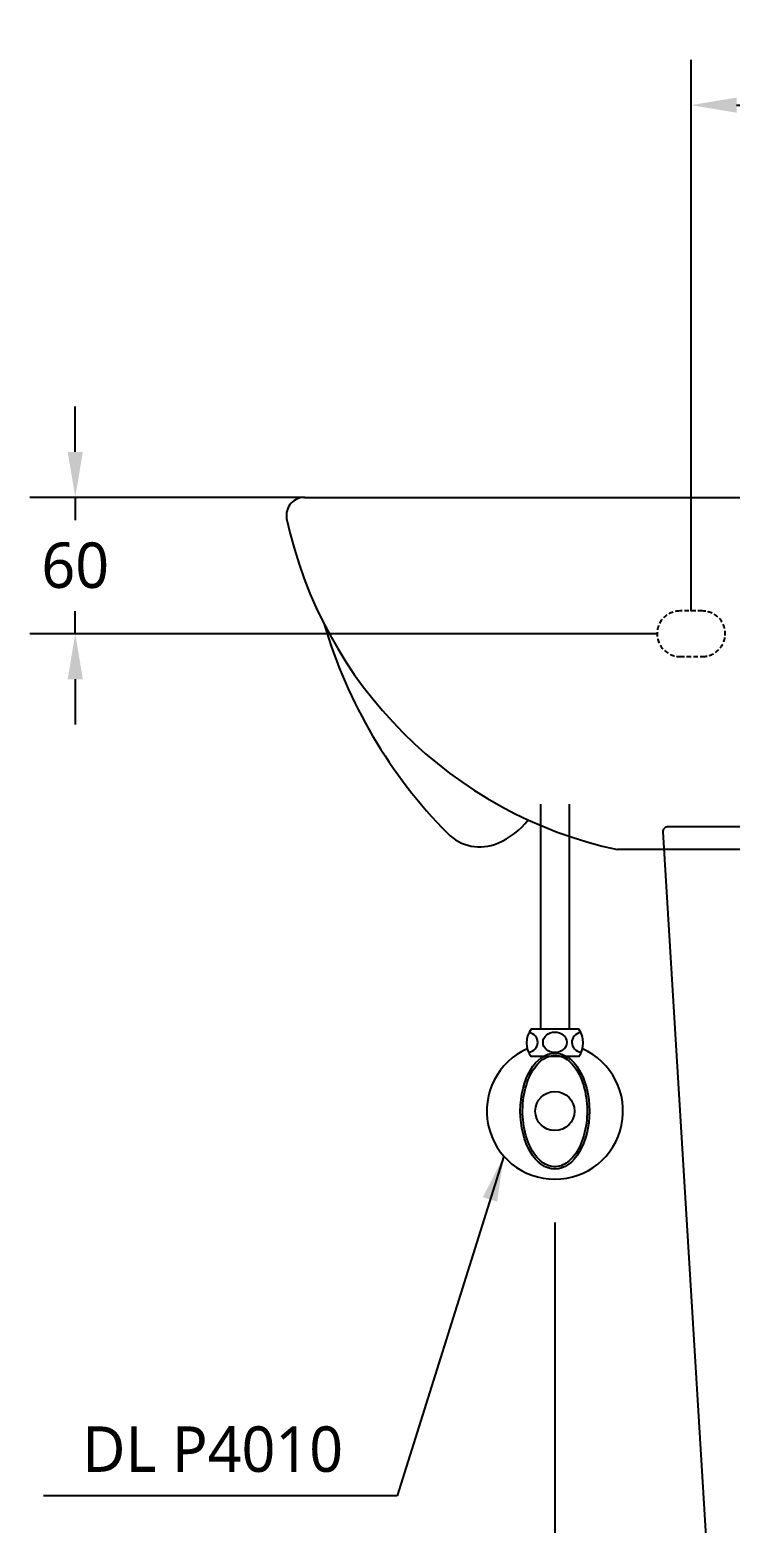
# Model space of a CAD drawing. Extents: x 6362 to 12807, y 0 to 2100.
# Drawn here: x 7180 to 7489, y 418 to 1075 of the extents above; entities that cross this region are included whole.
import ezdxf

# ---------------------------------------------------------------- set-up
doc = ezdxf.new("R2010")
doc.units = 0
doc.header["$LTSCALE"] = 20
doc.header["$MEASUREMENT"] = 0
doc.linetypes.add('HIDDEN2', pattern=[0.1875, 0.125, -0.0625])
doc.layers.get('0').update_dxf_attribs({"linetype": 'CONTINUOUS'})
doc.layers.get('DEFPOINTS').update_dxf_attribs({"linetype": 'CONTINUOUS'})
for name, color, linetype in [('1', 1, 'CONTINUOUS'), ('6', 6, 'CONTINUOUS'), ('7', 7, 'CONTINUOUS')]:
    doc.layers.add(name, color=color, linetype=linetype)
doc.styles.get("Standard").update_dxf_attribs({"font": 'NanumGothic.ttf'})
doc.dimstyles.get("Standard").update_dxf_attribs({"dimtxt": 2.5, "dimasz": 2, "dimexe": 2, "dimexo": 1, "dimgap": 1.5, "dimtad": 1, "dimdec": 0, "dimlfac": 10, "dimrnd": 0.5, "dimzin": 0, "dimdsep": 46, "dimtxsty": 'Standard', "dimcen": 0, "dimclrt": 2, "dimadec": 0, "dimazin": 0, "dimtfac": 1, "dimtdec": 0, "dimtmove": 0, "dimatfit": 3, "dimfxl": 1, "dimtolj": 1, "dimtzin": 0, "dimarcsym": 0})

# ---------------------------------------------------------------- blocks, each defined once
blk = doc.blocks.new('*D47')
at = {"layer": '1', "color": 3, "lineweight": -2, "transparency": 16777216}
for p, q in [((7471.62, 819.14), (7471.62, 1061.69)), ((7651.62, 819.14), (7651.62, 1061.69)), ((7491.62, 1041.69), (7631.62, 1041.69))]:
    blk.add_line(p, q, dxfattribs=at)
at = {"layer": '1', "color": 3, "transparency": 16777216}
for points in [[(7491.62, 1045.02), (7491.62, 1038.35), (7471.62, 1041.69)], [(7631.62, 1045.02), (7631.62, 1038.35), (7651.62, 1041.69)]]:
    blk.add_solid(points, dxfattribs=at)
at = {"layer": 'DEFPOINTS', "color": 0, "transparency": 16777216}
for p in [(7651.62, 1041.69), (7471.62, 819.14), (7651.62, 819.14)]:
    blk.add_point(p, dxfattribs=at)
at = {"layer": '1', "color": 2, "transparency": 16777216, "insert": (7561.62, 1061.69), "char_height": 20, "attachment_point": 5}
blk.add_mtext('\\A1;180', dxfattribs=at)
blk = doc.blocks.new('*D51')
at = {"color": 3, "lineweight": -2, "transparency": 16777216}
for p, q in [((7200.47, 889.14), (7200.47, 909.14)), ((7301.72, 869.14), (7180.47, 869.14)), ((7200.47, 869.14), (7200.47, 859.14)), ((7200.47, 809.14), (7200.47, 819.14)), ((7456.62, 809.14), (7180.47, 809.14)), ((7200.47, 789.14), (7200.47, 769.14))]:
    blk.add_line(p, q, dxfattribs=at)
at = {"color": 3, "transparency": 16777216}
for points in [[(7197.14, 889.14), (7203.81, 889.14), (7200.47, 869.14)], [(7197.14, 789.14), (7203.81, 789.14), (7200.47, 809.14)]]:
    blk.add_solid(points, dxfattribs=at)
at = {"layer": 'DEFPOINTS', "color": 0, "transparency": 16777216}
for p in [(7200.47, 869.14), (7301.72, 869.14), (7456.62, 809.14)]:
    blk.add_point(p, dxfattribs=at)
at = {"color": 2, "transparency": 16777216, "insert": (7200.47, 839.14), "char_height": 20, "attachment_point": 5}
blk.add_mtext('\\A1;60', dxfattribs=at)
blk = doc.blocks.new('*D55')
at = {"color": 3, "lineweight": -2, "transparency": 16777216}
for p, q in [((7411.62, 550.11), (7411.62, 304.76)), ((7711.62, 550.11), (7711.62, 304.76)), ((7431.62, 324.76), (7691.62, 324.76))]:
    blk.add_line(p, q, dxfattribs=at)
at = {"color": 3, "transparency": 16777216}
for points in [[(7431.62, 328.09), (7431.62, 321.43), (7411.62, 324.76)], [(7691.62, 328.09), (7691.62, 321.43), (7711.62, 324.76)]]:
    blk.add_solid(points, dxfattribs=at)
at = {"layer": 'DEFPOINTS', "color": 0, "transparency": 16777216}
for p in [(7411.62, 550.11), (7711.62, 550.11), (7711.62, 324.76)]:
    blk.add_point(p, dxfattribs=at)
at = {"color": 2, "transparency": 16777216, "insert": (7561.62, 344.76), "char_height": 20, "attachment_point": 5}
blk.add_mtext('\\A1;300', dxfattribs=at)

msp = doc.modelspace()

# ---------------------------------------------------------------- linework, layer by layer
at = {"color": 7, "linetype": 'HIDDEN2', "ltscale": 0.8}
msp.add_lwpolyline([(7476.61722, 799.14283, 1), (7476.61722, 819.14283), (7466.61722, 819.14283, 1), (7466.61722, 799.14283)], format="xyb", close=True, dxfattribs=at)
msp.add_arc((7378.5746, 735.36885), 20, 224.59016086, 293.32614043)
at = {"layer": '6'}
for p, q in [((7405.26722, 734.14283), (7405.26722, 635.14283)), ((7417.96722, 734.14283), (7417.96722, 635.14283)), ((7417.96722, 635.14283), (7401.11722, 635.14283)), ((7422.11722, 635.14283), (7417.96722, 635.14283)), ((7422.11722, 623.14283), (7401.11722, 623.14283))]:
    msp.add_line(p, q, dxfattribs=at)
msp.add_circle((7411.61722, 599.14283), 8.61509, dxfattribs=at)
for centre, radius, start, end in [((7409.11722, 629.14283), 10, 143.13010235, 216.86989765), ((7414.11722, 629.14283), 10, 323.13010235, 36.86989765), ((7411.61722, 599.14283), 30, 113.91725115, 66.08274885)]:
    msp.add_arc(centre, radius, start, end, dxfattribs=at)
for centre, major_axis, start_param, end_param in [((7398.84396, 629.37042), (-5.22946, 0), 1.800504354, 4.443057795), ((7424.2999, 629.37042), (5.22946, 0), 1.82411945, 4.498970222)]:
    msp.add_ellipse(centre, major_axis=major_axis, ratio=0.866391406, start_param=start_param, end_param=end_param, dxfattribs=at)
for centre, major_axis, ratio in [((7411.61722, 629.37042), (5.22946, 0), 0.866391406), ((7411.61722, 599.14283), (0, 25.5), 0.596528766)]:
    msp.add_ellipse(centre, major_axis=major_axis, ratio=ratio, dxfattribs=at)
msp.add_open_spline([(7411.61722, 623.64283), (7409.53683, 623.64283), (7407.43708, 622.83373), (7403.54085, 619.58867), (7401.76863, 617.14855), (7399.04278, 611.11984), (7398.09111, 607.54042), (7397.24071, 600.02528), (7397.34204, 596.09555), (7398.57393, 588.73814), (7399.70442, 585.3166), (7402.71685, 579.72739), (7404.59472, 577.57015), (7408.59987, 574.92782), (7410.70538, 574.42624), (7414.86088, 575.02804), (7416.94263, 576.15089), (7420.69384, 579.98289), (7422.34257, 582.687), (7424.75696, 589.10837), (7425.52174, 592.81762), (7425.98341, 600.43205), (7425.68026, 604.33131), (7424.07742, 611.47373), (7422.77786, 614.71044), (7419.50697, 619.81723), (7417.54324, 621.67599), (7414.22553, 623.32815), (7412.92002, 623.64283), (7411.61722, 623.64283)], degree=3, knots=[0, 0, 0, 0, 0.461109739, 0.461109739, 0.922219478, 0.922219478, 1.383329216, 1.383329216, 1.844438955, 1.844438955, 2.305548694, 2.305548694, 2.766658433, 2.766658433, 3.227768172, 3.227768172, 3.688877911, 3.688877911, 4.149987649, 4.149987649, 4.611097388, 4.611097388, 5.072207127, 5.072207127, 5.533316866, 5.533316866, 5.994426605, 5.994426605, 6.283185307, 6.283185307, 6.283185307, 6.283185307], dxfattribs=at)
at = {"layer": '7'}
for p, q in [((7301.39455, 869.14283), (7561.61722, 869.14283)), ((7561.61722, 714.14283), (7439.24956, 714.14283))]:
    msp.add_line(p, q, dxfattribs=at)
msp.add_lwpolyline([(7561.61722, 109.14283), (7626.61722, 109.14283), (7664.1143, 722.03476, 0.430137888), (7662.11722, 724.14283), (7561.61722, 724.14283), (7461.11722, 724.14283, 0.430137888), (7459.12014, 722.03476), (7496.61722, 109.14283)], format="xyb", close=True, dxfattribs=at)
for centre, radius, start, end in [((7301.39455, 861.14283), 8, 87.68482569, 189.53628284), ((7479.03492, 899.69174), 189.76636, 192.12956241, 257.8978969), ((7521.00392, 875.775), 220, 196.48123193, 224.59016086), ((7372.63513, 749.14283), 35, 293.32614043, 321.19348412)]:
    msp.add_arc(centre, radius, start, end, dxfattribs=at)

# ---------------------------------------------------------------- texts
at = {"layer": '1', "color": 2, "insert": (7260.97695, 450.25836), "char_height": 20, "attachment_point": 5}
msp.add_mtext('DL P4010', dxfattribs=at)

# ---------------------------------------------------------------- dimensions: what is measured, and where the dimension line sits
dim = msp.add_linear_dim(base=(7200.47485, 869.1363), p1=(7456.61722, 809.14283), p2=(7301.71772, 869.1363), angle=90, dimstyle='Standard', override={"dimtxt": 20, "dimasz": 20, "dimexe": 20, "dimexo": 0, "dimgap": 10, "dimtih": 1, "dimtoh": 1, "dimdec": 4, "dimlfac": 1, "dimzin": 8, "dimclrd": 3, "dimclre": 3, "dimtdec": 4, "dimarcsym": 1})
dim.commit()
dim.dimension.update_dxf_attribs({"geometry": '*D51', "text_midpoint": (7200.47485, 839.13957), "dimtype": 160})
dim = msp.add_linear_dim(base=(7711.61722, 324.76107), p1=(7411.61722, 550.10807), p2=(7711.61722, 550.10807), dimstyle='Standard', override={"dimtxt": 20, "dimasz": 20, "dimexe": 20, "dimexo": 0, "dimgap": 10, "dimdec": 4, "dimlfac": 1, "dimzin": 8, "dimclrd": 3, "dimclre": 3, "dimtdec": 4, "dimarcsym": 1})
dim.commit()
dim.dimension.update_dxf_attribs({"geometry": '*D55', "text_midpoint": (7561.61722, 344.76107)})
at = {"layer": '1'}
dim = msp.add_linear_dim(base=(7651.61722, 1041.68596), p1=(7471.61722, 819.14283), p2=(7651.61722, 819.14283), dimstyle='Standard', override={"dimtxt": 20, "dimasz": 20, "dimexe": 20, "dimexo": 0, "dimgap": 10, "dimdec": 4, "dimlfac": 1, "dimzin": 8, "dimclrd": 3, "dimclre": 3, "dimtdec": 4}, dxfattribs=at)
dim.commit()
dim.dimension.update_dxf_attribs({"geometry": '*D47', "text_midpoint": (7561.61722, 1061.68596)})

# ---------------------------------------------------------------- leaders
msp.add_leader([(7389.07469, 579.34803), (7342.12068, 429.84092), (7186.52797, 429.84092)], dimstyle='Standard', override={"dimtxt": 20, "dimasz": 20, "dimexe": 20, "dimexo": 0, "dimgap": 10, "dimtad": 0, "dimdec": 4, "dimlfac": 1, "dimzin": 8, "dimclrd": 3, "dimclre": 3, "dimtdec": 4, "dimarcsym": 1})

doc.saveas('drawing.dxf')
